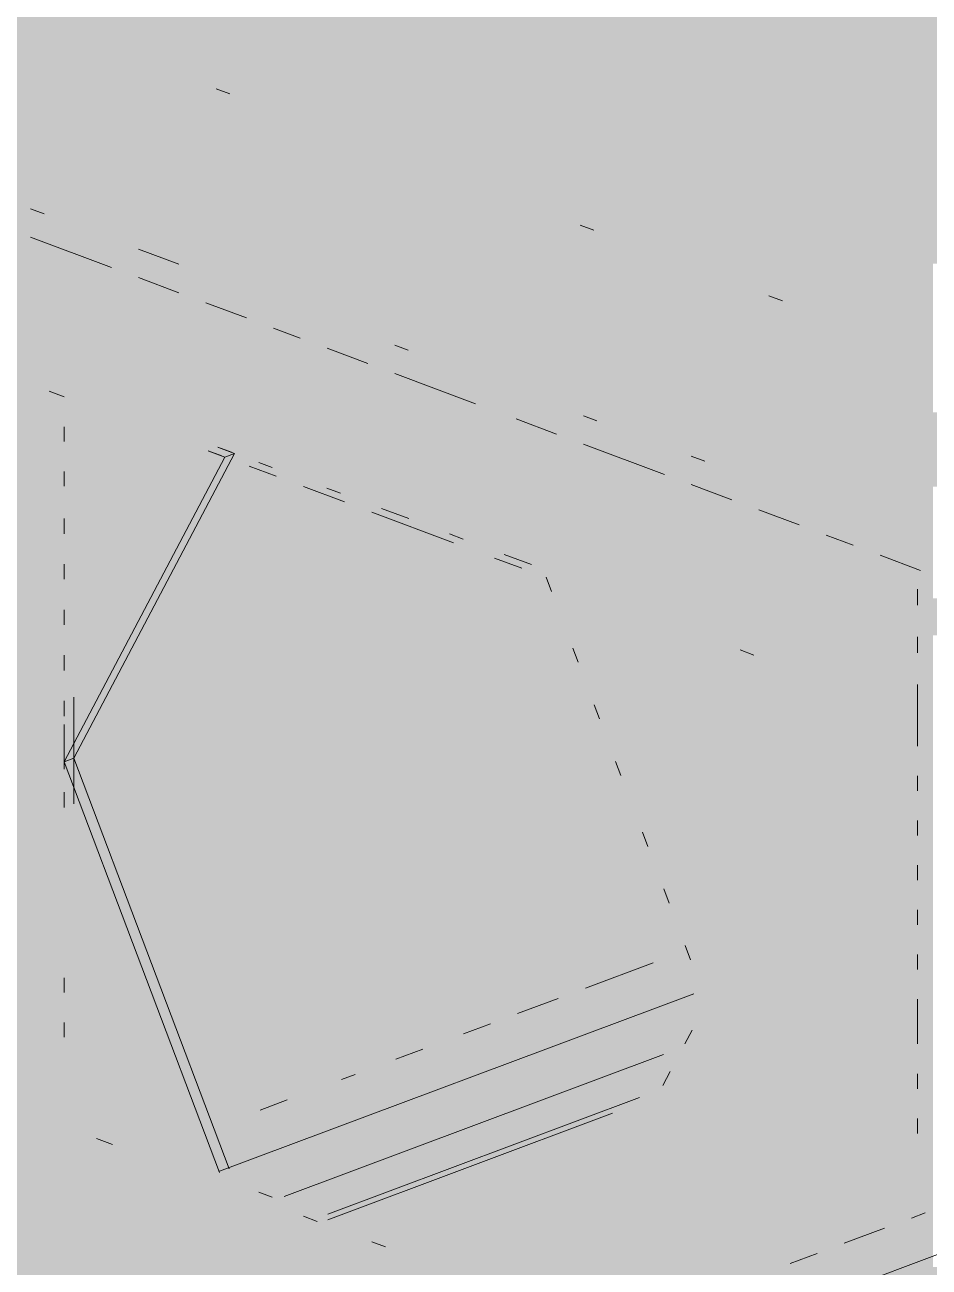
# Paper-space layout '03 3D Building and Roof' of a CAD drawing. Header units: millimetres. Extents: x 5 to 415, y 5 to 292.
# Drawn here: x 73.31 to 77.48, y 82 to 87.73 of the extents above; entities that cross this region are included whole.
import ezdxf

# ---------------------------------------------------------------- set-up
doc = ezdxf.new("R2010")
doc.units = ezdxf.units.MM
doc.layers.add('EXISTING', color=7, linetype='Continuous')
doc.layers.add('IMAGES', color=7, linetype='Continuous')

# ---------------------------------------------------------------- blocks, each defined once
blk = doc.blocks.new('SHEET_03')
at = {"layer": 'EXISTING', "color": 250, "lineweight": 9}
for p, q in [((74.2577, 87.4124), (74.1955, 87.4357)), ((73.3398, 86.8823), (73.402, 86.859)), ((75.9365, 86.7836), (75.8743, 86.8068)), ((73.7129, 86.6114), (73.3398, 86.7512)), ((73.8373, 86.6959), (74.0238, 86.6261)), ((74.0238, 86.495), (73.8373, 86.5648)), ((74.3347, 86.3785), (74.1481, 86.4484)), ((76.8069, 86.4575), (76.7448, 86.4808)), ((74.5834, 86.2853), (74.459, 86.3319)), ((74.8943, 86.1689), (74.7077, 86.2387)), ((75.0186, 86.2534), (75.0808, 86.2301)), ((75.3917, 85.9825), (75.0186, 86.1223)), ((73.4947, 86.0144), (73.4253, 86.0405)), ((75.8891, 85.9273), (75.9513, 85.904)), ((73.4947, 85.8083), (73.4947, 85.877)), ((75.7648, 85.8428), (75.5782, 85.9127)), ((74.2798, 85.7536), (73.5392, 84.3477)), ((74.1582, 85.7659), (74.2211, 85.7423)), ((74.2354, 85.737), (74.1613, 85.7647)), ((74.2656, 85.759), (74.2027, 85.7825)), ((74.2057, 85.7814), (74.2798, 85.7536)), ((74.2798, 85.7536), (74.2354, 85.737)), ((76.2622, 85.6564), (75.8891, 85.7962)), ((73.4947, 84.3311), (74.2354, 85.737)), ((74.3469, 85.6952), (74.4728, 85.6481)), ((74.4543, 85.6883), (74.3914, 85.7118)), ((76.3865, 85.741), (76.4487, 85.7177)), ((73.4947, 85.6022), (73.4947, 85.6709)), ((74.5986, 85.6009), (74.7873, 85.5302)), ((74.7688, 85.5704), (74.7059, 85.594)), ((76.5731, 85.54), (76.3865, 85.6099)), ((74.9131, 85.4831), (75.2906, 85.3417)), ((75.0834, 85.4526), (74.9576, 85.4997)), ((76.884, 85.4235), (76.6974, 85.4934)), ((73.4947, 85.4533), (73.4947, 85.3832)), ((75.335, 85.3584), (75.2721, 85.3819)), ((77.1327, 85.3303), (77.0083, 85.3769)), ((75.6496, 85.2405), (75.5237, 85.2877)), ((73.4947, 85.2429), (73.4947, 85.1728)), ((75.4793, 85.271), (75.6051, 85.2239)), ((77.4436, 85.2139), (77.257, 85.2838)), ((75.7167, 85.1821), (75.7414, 85.1167)), ((77.4295, 85.1266), (77.4295, 85.0534)), ((73.4947, 85.0325), (73.4947, 84.9623)), ((77.4295, 84.9068), (77.4295, 84.8335)), ((75.8401, 84.8553), (75.8648, 84.7899)), ((76.6117, 84.8468), (76.6746, 84.8233)), ((73.4947, 84.8221), (73.4947, 84.7519)), ((77.4295, 84.687), (77.4295, 84.5405)), ((73.4947, 84.6116), (73.4947, 84.5415)), ((73.5392, 84.3477), (73.5392, 84.6283)), ((73.5392, 84.5882), (73.5392, 84.1759)), ((75.9389, 84.5938), (75.9636, 84.5285)), ((73.4947, 84.2967), (73.4947, 84.5028)), ((77.4295, 84.5405), (77.4295, 84.403)), ((73.4947, 84.4012), (73.4947, 84.3311)), ((73.4947, 84.3311), (73.5392, 84.3477)), ((74.2107, 82.4356), (73.4947, 84.3311)), ((73.5392, 84.1373), (73.5392, 84.3477)), ((73.5392, 84.3477), (74.2551, 82.4522)), ((76.0376, 84.3324), (76.0623, 84.267)), ((77.4295, 84.2656), (77.4295, 84.1969)), ((73.4947, 84.1908), (73.4947, 84.1206)), ((77.4295, 84.0595), (77.4295, 83.9908)), ((76.1611, 84.0056), (76.1858, 83.9402)), ((77.4295, 83.8534), (77.4295, 83.7847)), ((76.2598, 83.7441), (76.2845, 83.6788)), ((77.4295, 83.6472), (77.4295, 83.5785)), ((69.1164, 78.9093), (81.7018, 83.6239)), ((76.3586, 83.4827), (76.3833, 83.4173)), ((75.898, 83.2861), (76.2104, 83.4031)), ((77.4295, 83.4411), (77.4295, 83.3724)), ((73.4947, 83.2661), (73.4947, 83.3348)), ((74.2109, 82.4414), (76.3978, 83.2606)), ((75.5855, 83.1691), (75.773, 83.2393)), ((77.4295, 83.235), (77.4295, 83.0289)), ((73.4947, 83.06), (73.4947, 83.1287)), ((75.3356, 83.0754), (75.4606, 83.1222)), ((76.39, 83.0934), (76.3564, 83.0295)), ((75.0232, 82.9584), (75.1482, 83.0052)), ((76.2581, 82.9799), (74.5086, 82.3245)), ((74.7733, 82.8648), (74.8357, 82.8882)), ((76.289, 82.9017), (76.2554, 82.8378)), ((77.4295, 82.8914), (77.4295, 82.8227)), ((74.3984, 82.7243), (74.5233, 82.7711)), ((74.7108, 82.2433), (76.1479, 82.7817)), ((74.7108, 82.2179), (76.0229, 82.7094)), ((77.4295, 82.6853), (77.4295, 82.6166)), ((73.6428, 82.5922), (73.7169, 82.5645)), ((74.3914, 82.3451), (74.4543, 82.3215)), ((74.6615, 82.2106), (74.5986, 82.2342)), ((77.4024, 82.226), (77.4648, 82.2493)), ((77.0909, 82.1093), (77.2778, 82.1793)), ((74.976, 82.0928), (74.9131, 82.1163)), ((76.8417, 82.016), (76.9663, 82.0626))]:
    blk.add_line(p, q, dxfattribs=at)
at = {"layer": 'IMAGES', "color": 7}
for points in [[(73.2179, 87.6571), (73.3892, 87.6571), (73.2179, 88), (73.3892, 88)], [(73.3892, 87.6571), (73.732, 87.6571), (73.3892, 87.8286), (73.732, 87.8286)], [(73.732, 87.6571), (74.0747, 87.6571), (73.732, 87.8286), (74.0747, 87.8286)], [(74.0747, 87.6571), (86.7556, 87.6571), (74.0747, 87.8286), (86.7556, 87.8286)], [(73.2179, 87.4857), (73.3892, 87.4857), (73.2179, 87.6571), (73.3892, 87.6571)], [(73.3892, 87.4857), (73.5606, 87.4857), (73.3892, 87.6571), (73.5606, 87.6571)], [(73.5606, 87.4857), (73.732, 87.4857), (73.5606, 87.6571), (73.732, 87.6571)], [(73.732, 87.4857), (74.0747, 87.4857), (73.732, 87.6571), (74.0747, 87.6571)], [(74.0747, 87.4857), (74.5888, 87.4857), (74.0747, 87.6571), (74.5888, 87.6571)], [(74.5888, 87.4857), (86.2415, 87.4857), (74.5888, 87.6571), (86.2415, 87.6571)], [(72.5324, 87.3143), (73.5606, 87.3143), (72.5324, 87.4857), (73.5606, 87.4857)], [(73.5606, 87.3143), (73.732, 87.3143), (73.5606, 87.4857), (73.732, 87.4857)], [(73.732, 87.3143), (73.9033, 87.3143), (73.732, 87.4857), (73.9033, 87.4857)], [(73.9033, 87.3143), (74.0747, 87.3143), (73.9033, 87.4857), (74.0747, 87.4857)], [(74.0747, 87.3143), (74.246, 87.3143), (74.0747, 87.4857), (74.246, 87.4857)], [(74.246, 87.3143), (74.5888, 87.3143), (74.246, 87.4857), (74.5888, 87.4857)], [(74.5888, 87.3143), (74.9315, 87.3143), (74.5888, 87.4857), (74.9315, 87.4857)], [(74.9315, 87.3143), (75.1029, 87.3143), (74.9315, 87.4857), (75.1029, 87.4857)], [(75.1029, 87.3143), (85.7274, 87.3143), (75.1029, 87.4857), (85.7274, 87.4857)], [(72.8751, 87.1429), (74.0747, 87.1429), (72.8751, 87.3143), (74.0747, 87.3143)], [(74.0747, 87.1429), (74.246, 87.1429), (74.0747, 87.3143), (74.246, 87.3143)], [(74.246, 87.1429), (74.4174, 87.1429), (74.246, 87.3143), (74.4174, 87.3143)], [(74.4174, 87.1429), (74.5888, 87.1429), (74.4174, 87.3143), (74.5888, 87.3143)], [(74.5888, 87.1429), (74.7601, 87.1429), (74.5888, 87.3143), (74.7601, 87.3143)], [(74.7601, 87.1429), (74.9315, 87.1429), (74.7601, 87.3143), (74.9315, 87.3143)], [(74.9315, 87.1429), (75.1029, 87.1429), (74.9315, 87.3143), (75.1029, 87.3143)], [(75.1029, 87.1429), (75.4456, 87.1429), (75.1029, 87.3143), (75.4456, 87.3143)], [(75.4456, 87.1429), (85.3846, 87.1429), (75.4456, 87.3143), (85.3846, 87.3143)], [(73.2179, 86.9714), (73.5606, 86.9714), (73.2179, 87.1429), (73.5606, 87.1429)], [(73.5606, 86.9714), (74.5888, 86.9714), (73.5606, 87.1429), (74.5888, 87.1429)], [(74.5888, 86.9714), (74.7601, 86.9714), (74.5888, 87.1429), (74.7601, 87.1429)], [(74.7601, 86.9714), (74.9315, 86.9714), (74.7601, 87.1429), (74.9315, 87.1429)], [(74.9315, 86.9714), (75.1029, 86.9714), (74.9315, 87.1429), (75.1029, 87.1429)], [(75.1029, 86.9714), (75.2742, 86.9714), (75.1029, 87.1429), (75.2742, 87.1429)], [(75.2742, 86.9714), (75.4456, 86.9714), (75.2742, 87.1429), (75.4456, 87.1429)], [(75.4456, 86.9714), (75.7883, 86.9714), (75.4456, 87.1429), (75.7883, 87.1429)], [(75.7883, 86.9714), (75.9597, 86.9714), (75.7883, 87.1429), (75.9597, 87.1429)], [(75.9597, 86.9714), (84.8706, 86.9714), (75.9597, 87.1429), (84.8706, 87.1429)], [(73.2179, 86.8), (73.3892, 86.8), (73.2179, 86.9714), (73.3892, 86.9714)], [(73.3892, 86.8), (73.5606, 86.8), (73.3892, 86.9714), (73.5606, 86.9714)], [(73.5606, 86.8), (73.732, 86.8), (73.5606, 86.9714), (73.732, 86.9714)], [(73.732, 86.8), (73.9033, 86.8), (73.732, 86.9714), (73.9033, 86.9714)], [(73.9033, 86.8), (74.0747, 86.8), (73.9033, 86.9714), (74.0747, 86.9714)], [(74.0747, 86.8), (74.9315, 86.8), (74.0747, 86.9714), (74.9315, 86.9714)], [(74.9315, 86.8), (75.1029, 86.8), (74.9315, 86.9714), (75.1029, 86.9714)], [(75.1029, 86.8), (75.2742, 86.8), (75.1029, 86.9714), (75.2742, 86.9714)], [(75.2742, 86.8), (75.4456, 86.8), (75.2742, 86.9714), (75.4456, 86.9714)], [(75.4456, 86.8), (75.6169, 86.8), (75.4456, 86.9714), (75.6169, 86.9714)], [(75.6169, 86.8), (75.7883, 86.8), (75.6169, 86.9714), (75.7883, 86.9714)], [(75.7883, 86.8), (75.9597, 86.8), (75.7883, 86.9714), (75.9597, 86.9714)], [(75.9597, 86.8), (76.3024, 86.8), (75.9597, 86.9714), (76.3024, 86.9714)], [(76.3024, 86.8), (84.6992, 86.8), (76.3024, 86.9714), (84.6992, 86.9714)], [(73.2179, 86.6286), (73.3892, 86.6286), (73.2179, 86.8), (73.3892, 86.8)], [(73.3892, 86.6286), (73.5606, 86.6286), (73.3892, 86.8), (73.5606, 86.8)], [(73.5606, 86.6286), (73.732, 86.6286), (73.5606, 86.8), (73.732, 86.8)], [(73.732, 86.6286), (73.9033, 86.6286), (73.732, 86.8), (73.9033, 86.8)], [(73.9033, 86.6286), (74.0747, 86.6286), (73.9033, 86.8), (74.0747, 86.8)], [(74.0747, 86.6286), (74.246, 86.6286), (74.0747, 86.8), (74.246, 86.8)], [(74.246, 86.6286), (74.5888, 86.6286), (74.246, 86.8), (74.5888, 86.8)], [(74.5888, 86.6286), (75.4456, 86.6286), (74.5888, 86.8), (75.4456, 86.8)], [(75.4456, 86.6286), (75.6169, 86.6286), (75.4456, 86.8), (75.6169, 86.8)], [(75.6169, 86.6286), (75.7883, 86.6286), (75.6169, 86.8), (75.7883, 86.8)], [(75.7883, 86.6286), (75.9597, 86.6286), (75.7883, 86.8), (75.9597, 86.8)], [(75.9597, 86.6286), (76.131, 86.6286), (75.9597, 86.8), (76.131, 86.8)], [(76.131, 86.6286), (76.3024, 86.6286), (76.131, 86.8), (76.3024, 86.8)], [(76.3024, 86.6286), (76.6451, 86.6286), (76.3024, 86.8), (76.6451, 86.8)], [(76.6451, 86.6286), (76.8165, 86.6286), (76.6451, 86.8), (76.8165, 86.8)], [(76.8165, 86.6286), (84.0137, 86.6286), (76.8165, 86.8), (84.0137, 86.8)], [(73.2179, 86.4571), (73.3892, 86.4571), (73.2179, 86.6286), (73.3892, 86.6286)], [(73.3892, 86.4571), (73.5606, 86.4571), (73.3892, 86.6286), (73.5606, 86.6286)], [(73.5606, 86.4571), (73.732, 86.4571), (73.5606, 86.6286), (73.732, 86.6286)], [(73.732, 86.4571), (73.9033, 86.4571), (73.732, 86.6286), (73.9033, 86.6286)], [(73.9033, 86.4571), (74.0747, 86.4571), (73.9033, 86.6286), (74.0747, 86.6286)], [(74.0747, 86.4571), (74.246, 86.4571), (74.0747, 86.6286), (74.246, 86.6286)], [(74.246, 86.4571), (74.4174, 86.4571), (74.246, 86.6286), (74.4174, 86.6286)], [(74.4174, 86.4571), (74.5888, 86.4571), (74.4174, 86.6286), (74.5888, 86.6286)], [(74.5888, 86.4571), (75.1029, 86.4571), (74.5888, 86.6286), (75.1029, 86.6286)], [(75.1029, 86.4571), (75.9597, 86.4571), (75.1029, 86.6286), (75.9597, 86.6286)], [(75.9597, 86.4571), (76.131, 86.4571), (75.9597, 86.6286), (76.131, 86.6286)], [(76.131, 86.4571), (76.3024, 86.4571), (76.131, 86.6286), (76.3024, 86.6286)], [(76.3024, 86.4571), (76.4738, 86.4571), (76.3024, 86.6286), (76.4738, 86.6286)], [(76.4738, 86.4571), (76.6451, 86.4571), (76.4738, 86.6286), (76.6451, 86.6286)], [(76.6451, 86.4571), (76.8165, 86.4571), (76.6451, 86.6286), (76.8165, 86.6286)], [(76.8165, 86.4571), (77.1592, 86.4571), (76.8165, 86.6286), (77.1592, 86.6286)], [(77.1592, 86.4571), (77.3306, 86.4571), (77.1592, 86.6286), (77.3306, 86.6286)], [(77.3306, 86.4571), (77.5019, 86.4571), (77.3306, 86.6286), (77.5019, 86.6286)], [(73.2179, 86.2857), (73.3892, 86.2857), (73.2179, 86.4571), (73.3892, 86.4571)], [(73.3892, 86.2857), (73.5606, 86.2857), (73.3892, 86.4571), (73.5606, 86.4571)], [(73.5606, 86.2857), (73.9033, 86.2857), (73.5606, 86.4571), (73.9033, 86.4571)], [(73.9033, 86.2857), (74.0747, 86.2857), (73.9033, 86.4571), (74.0747, 86.4571)], [(74.0747, 86.2857), (74.5888, 86.2857), (74.0747, 86.4571), (74.5888, 86.4571)], [(74.5888, 86.1143), (74.7601, 86.1143), (74.5888, 86.4571), (74.7601, 86.4571)], [(74.7601, 86.2857), (75.1029, 86.2857), (74.7601, 86.4571), (75.1029, 86.4571)], [(75.1029, 86.2857), (75.2742, 86.2857), (75.1029, 86.4571), (75.2742, 86.4571)], [(75.2742, 86.2857), (76.3024, 86.2857), (75.2742, 86.4571), (76.3024, 86.4571)], [(76.3024, 86.2857), (76.4738, 86.2857), (76.3024, 86.4571), (76.4738, 86.4571)], [(76.4738, 86.2857), (76.6451, 86.2857), (76.4738, 86.4571), (76.6451, 86.4571)], [(76.6451, 86.2857), (76.8165, 86.2857), (76.6451, 86.4571), (76.8165, 86.4571)], [(76.8165, 86.2857), (76.9879, 86.2857), (76.8165, 86.4571), (76.9879, 86.4571)], [(76.9879, 86.2857), (77.1592, 86.2857), (76.9879, 86.4571), (77.1592, 86.4571)], [(77.1592, 86.2857), (77.3306, 86.2857), (77.1592, 86.4571), (77.3306, 86.4571)], [(77.3306, 86.2857), (77.5019, 86.2857), (77.3306, 86.4571), (77.5019, 86.4571)], [(73.2179, 86.1143), (73.732, 86.1143), (73.2179, 86.2857), (73.732, 86.2857)], [(73.732, 86.1143), (73.9033, 86.1143), (73.732, 86.2857), (73.9033, 86.2857)], [(73.9033, 86.1143), (74.0747, 86.1143), (73.9033, 86.2857), (74.0747, 86.2857)], [(74.0747, 86.1143), (74.246, 86.1143), (74.0747, 86.2857), (74.246, 86.2857)], [(74.246, 86.1143), (74.4174, 86.1143), (74.246, 86.2857), (74.4174, 86.2857)], [(74.4174, 86.1143), (74.5888, 86.1143), (74.4174, 86.2857), (74.5888, 86.2857)], [(74.7601, 86.1143), (74.9315, 86.1143), (74.7601, 86.2857), (74.9315, 86.2857)], [(74.9315, 86.1143), (75.1029, 86.1143), (74.9315, 86.2857), (75.1029, 86.2857)], [(75.1029, 86.1143), (75.2742, 86.1143), (75.1029, 86.2857), (75.2742, 86.2857)], [(75.2742, 86.1143), (75.4456, 86.1143), (75.2742, 86.2857), (75.4456, 86.2857)], [(75.4456, 86.1143), (76.131, 86.1143), (75.4456, 86.2857), (76.131, 86.2857)], [(76.131, 86.1143), (76.8165, 86.1143), (76.131, 86.2857), (76.8165, 86.2857)], [(76.8165, 86.1143), (76.9879, 86.1143), (76.8165, 86.2857), (76.9879, 86.2857)], [(76.9879, 86.1143), (77.1592, 86.1143), (76.9879, 86.2857), (77.1592, 86.2857)], [(77.1592, 86.1143), (77.3306, 86.1143), (77.1592, 86.2857), (77.3306, 86.2857)], [(77.3306, 86.1143), (77.5019, 86.1143), (77.3306, 86.2857), (77.5019, 86.2857)], [(73.2179, 85.9429), (73.3892, 85.9429), (73.2179, 86.1143), (73.3892, 86.1143)], [(73.3892, 85.9429), (73.5606, 85.9429), (73.3892, 86.1143), (73.5606, 86.1143)], [(73.5606, 85.9429), (73.732, 85.9429), (73.5606, 86.1143), (73.732, 86.1143)], [(73.732, 85.9429), (74.0747, 85.9429), (73.732, 86.1143), (74.0747, 86.1143)], [(74.0747, 85.9429), (74.4174, 85.9429), (74.0747, 86.1143), (74.4174, 86.1143)], [(74.4174, 85.7714), (74.5888, 85.7714), (74.4174, 86.1143), (74.5888, 86.1143)], [(74.5888, 85.9429), (74.7601, 85.9429), (74.5888, 86.1143), (74.7601, 86.1143)], [(74.7601, 85.9429), (74.9315, 85.9429), (74.7601, 86.1143), (74.9315, 86.1143)], [(74.9315, 85.9429), (75.1029, 85.9429), (74.9315, 86.1143), (75.1029, 86.1143)], [(75.1029, 85.9429), (75.2742, 85.9429), (75.1029, 86.1143), (75.2742, 86.1143)], [(75.2742, 85.9429), (75.4456, 85.9429), (75.2742, 86.1143), (75.4456, 86.1143)], [(75.4456, 85.9429), (75.6169, 85.9429), (75.4456, 86.1143), (75.6169, 86.1143)], [(75.6169, 85.9429), (75.7883, 85.9429), (75.6169, 86.1143), (75.7883, 86.1143)], [(75.7883, 85.9429), (76.131, 85.9429), (75.7883, 86.1143), (76.131, 86.1143)], [(76.131, 85.9429), (76.3024, 85.9429), (76.131, 86.1143), (76.3024, 86.1143)], [(76.3024, 85.9429), (77.3306, 85.9429), (76.3024, 86.1143), (77.3306, 86.1143)], [(77.3306, 85.9429), (77.5019, 85.9429), (77.3306, 86.1143), (77.5019, 86.1143)], [(73.2179, 83.0286), (73.3892, 83.0286), (73.2179, 85.9429), (73.3892, 85.9429)], [(73.3892, 85.7714), (73.732, 85.7714), (73.3892, 85.9429), (73.732, 85.9429)], [(73.732, 85.7714), (73.9033, 85.7714), (73.732, 85.9429), (73.9033, 85.9429)], [(73.9033, 85.7714), (74.0747, 85.7714), (73.9033, 85.9429), (74.0747, 85.9429)], [(74.0747, 85.7714), (74.246, 85.7714), (74.0747, 85.9429), (74.246, 85.9429)], [(74.246, 85.7714), (74.4174, 85.7714), (74.246, 85.9429), (74.4174, 85.9429)], [(74.5888, 85.7714), (74.7601, 85.7714), (74.5888, 85.9429), (74.7601, 85.9429)], [(74.7601, 85.7714), (74.9315, 85.7714), (74.7601, 85.9429), (74.9315, 85.9429)], [(74.9315, 85.7714), (75.1029, 85.7714), (74.9315, 85.9429), (75.1029, 85.9429)], [(75.1029, 85.7714), (75.2742, 85.7714), (75.1029, 85.9429), (75.2742, 85.9429)], [(75.2742, 85.7714), (75.4456, 85.7714), (75.2742, 85.9429), (75.4456, 85.9429)], [(75.4456, 85.7714), (75.6169, 85.7714), (75.4456, 85.9429), (75.6169, 85.9429)], [(75.6169, 85.7714), (75.7883, 85.7714), (75.6169, 85.9429), (75.7883, 85.9429)], [(75.7883, 85.7714), (75.9597, 85.7714), (75.7883, 85.9429), (75.9597, 85.9429)], [(75.9597, 85.7714), (76.131, 85.7714), (75.9597, 85.9429), (76.131, 85.9429)], [(76.131, 85.7714), (76.6451, 85.7714), (76.131, 85.9429), (76.6451, 85.9429)], [(76.6451, 85.7714), (76.8165, 85.7714), (76.6451, 85.9429), (76.8165, 85.9429)], [(76.8165, 85.7714), (77.6733, 85.7714), (76.8165, 85.9429), (77.6733, 85.9429)], [(73.3892, 84.7429), (73.5606, 84.7429), (73.3892, 85.7714), (73.5606, 85.7714)], [(73.5606, 85.6), (73.732, 85.6), (73.5606, 85.7714), (73.732, 85.7714)], [(73.732, 85.6), (73.9033, 85.6), (73.732, 85.7714), (73.9033, 85.7714)], [(73.9033, 85.6), (74.0747, 85.6), (73.9033, 85.7714), (74.0747, 85.7714)], [(74.0747, 85.6), (74.246, 85.6), (74.0747, 85.7714), (74.246, 85.7714)], [(74.246, 85.6), (74.4174, 85.6), (74.246, 85.7714), (74.4174, 85.7714)], [(74.4174, 85.6), (74.5888, 85.6), (74.4174, 85.7714), (74.5888, 85.7714)], [(74.5888, 85.6), (74.9315, 85.6), (74.5888, 85.7714), (74.9315, 85.7714)], [(74.9315, 85.6), (75.2742, 85.6), (74.9315, 85.7714), (75.2742, 85.7714)], [(75.2742, 85.4286), (75.4456, 85.4286), (75.2742, 85.7714), (75.4456, 85.7714)], [(75.4456, 85.6), (75.6169, 85.6), (75.4456, 85.7714), (75.6169, 85.7714)], [(75.6169, 85.6), (75.7883, 85.6), (75.6169, 85.7714), (75.7883, 85.7714)], [(75.7883, 85.6), (75.9597, 85.6), (75.7883, 85.7714), (75.9597, 85.7714)], [(75.9597, 85.6), (76.3024, 85.6), (75.9597, 85.7714), (76.3024, 85.7714)], [(76.3024, 85.6), (76.4738, 85.6), (76.3024, 85.7714), (76.4738, 85.7714)], [(76.4738, 85.6), (76.6451, 85.6), (76.4738, 85.7714), (76.6451, 85.7714)], [(76.6451, 85.6), (76.8165, 85.6), (76.6451, 85.7714), (76.8165, 85.7714)], [(76.8165, 85.6), (76.9879, 85.6), (76.8165, 85.7714), (76.9879, 85.7714)], [(76.9879, 85.6), (77.1592, 85.6), (76.9879, 85.7714), (77.1592, 85.7714)], [(77.1592, 85.6), (78.1874, 85.6), (77.1592, 85.7714), (78.1874, 85.7714)], [(73.5606, 85.2571), (73.732, 85.2571), (73.5606, 85.6), (73.732, 85.6)], [(73.732, 85.0857), (73.9033, 85.0857), (73.732, 85.6), (73.9033, 85.6)], [(73.9033, 85.4286), (74.0747, 85.4286), (73.9033, 85.6), (74.0747, 85.6)], [(74.0747, 85.4286), (74.246, 85.4286), (74.0747, 85.6), (74.246, 85.6)], [(74.246, 85.4286), (74.4174, 85.4286), (74.246, 85.6), (74.4174, 85.6)], [(74.4174, 85.4286), (74.5888, 85.4286), (74.4174, 85.6), (74.5888, 85.6)], [(74.5888, 85.4286), (74.7601, 85.4286), (74.5888, 85.6), (74.7601, 85.6)], [(74.7601, 85.4286), (74.9315, 85.4286), (74.7601, 85.6), (74.9315, 85.6)], [(74.9315, 85.4286), (75.1029, 85.4286), (74.9315, 85.6), (75.1029, 85.6)], [(75.1029, 85.4286), (75.2742, 85.4286), (75.1029, 85.6), (75.2742, 85.6)], [(75.4456, 85.4286), (75.6169, 85.4286), (75.4456, 85.6), (75.6169, 85.6)], [(75.6169, 85.4286), (75.9597, 85.4286), (75.6169, 85.6), (75.9597, 85.6)], [(75.9597, 85.4286), (76.131, 85.4286), (75.9597, 85.6), (76.131, 85.6)], [(76.131, 85.4286), (76.3024, 85.4286), (76.131, 85.6), (76.3024, 85.6)], [(76.3024, 85.4286), (76.4738, 85.4286), (76.3024, 85.6), (76.4738, 85.6)], [(76.4738, 85.4286), (76.8165, 85.4286), (76.4738, 85.6), (76.8165, 85.6)], [(76.8165, 85.4286), (76.9879, 85.4286), (76.8165, 85.6), (76.9879, 85.6)], [(76.9879, 85.4286), (77.1592, 85.4286), (76.9879, 85.6), (77.1592, 85.6)], [(77.1592, 85.4286), (77.3306, 85.4286), (77.1592, 85.6), (77.3306, 85.6)], [(77.3306, 85.4286), (77.5019, 85.4286), (77.3306, 85.6), (77.5019, 85.6)], [(73.9033, 85.2571), (74.0747, 85.2571), (73.9033, 85.4286), (74.0747, 85.4286)], [(74.0747, 85.0857), (74.246, 85.0857), (74.0747, 85.4286), (74.246, 85.4286)], [(74.246, 85.2571), (74.4174, 85.2571), (74.246, 85.4286), (74.4174, 85.4286)], [(74.4174, 85.2571), (74.5888, 85.2571), (74.4174, 85.4286), (74.5888, 85.4286)], [(74.5888, 85.2571), (74.7601, 85.2571), (74.5888, 85.4286), (74.7601, 85.4286)], [(74.7601, 85.2571), (74.9315, 85.2571), (74.7601, 85.4286), (74.9315, 85.4286)], [(74.9315, 85.2571), (75.1029, 85.2571), (74.9315, 85.4286), (75.1029, 85.4286)], [(75.1029, 85.2571), (75.2742, 85.2571), (75.1029, 85.4286), (75.2742, 85.4286)], [(75.2742, 85.2571), (75.4456, 85.2571), (75.2742, 85.4286), (75.4456, 85.4286)], [(75.4456, 85.2571), (75.6169, 85.2571), (75.4456, 85.4286), (75.6169, 85.4286)], [(75.6169, 85.2571), (75.7883, 85.2571), (75.6169, 85.4286), (75.7883, 85.4286)], [(75.7883, 85.2571), (75.9597, 85.2571), (75.7883, 85.4286), (75.9597, 85.4286)], [(75.9597, 85.2571), (76.131, 85.2571), (75.9597, 85.4286), (76.131, 85.4286)], [(76.131, 85.2571), (76.4738, 85.2571), (76.131, 85.4286), (76.4738, 85.4286)], [(76.4738, 85.2571), (76.6451, 85.2571), (76.4738, 85.4286), (76.6451, 85.4286)], [(76.6451, 85.2571), (76.9879, 85.2571), (76.6451, 85.4286), (76.9879, 85.4286)], [(76.9879, 85.2571), (77.1592, 85.2571), (76.9879, 85.4286), (77.1592, 85.4286)], [(77.1592, 85.2571), (77.3306, 85.2571), (77.1592, 85.4286), (77.3306, 85.4286)], [(77.3306, 85.2571), (77.5019, 85.2571), (77.3306, 85.4286), (77.5019, 85.4286)], [(73.5606, 85.0857), (73.732, 85.0857), (73.5606, 85.2571), (73.732, 85.2571)], [(73.9033, 85.0857), (74.0747, 85.0857), (73.9033, 85.2571), (74.0747, 85.2571)], [(74.246, 85.0857), (74.4174, 85.0857), (74.246, 85.2571), (74.4174, 85.2571)], [(74.4174, 85.0857), (74.9315, 85.0857), (74.4174, 85.2571), (74.9315, 85.2571)], [(74.9315, 85.0857), (75.1029, 85.0857), (74.9315, 85.2571), (75.1029, 85.2571)], [(75.1029, 85.0857), (75.2742, 85.0857), (75.1029, 85.2571), (75.2742, 85.2571)], [(75.2742, 85.0857), (75.4456, 85.0857), (75.2742, 85.2571), (75.4456, 85.2571)], [(75.4456, 85.0857), (75.6169, 85.0857), (75.4456, 85.2571), (75.6169, 85.2571)], [(75.6169, 85.0857), (75.7883, 85.0857), (75.6169, 85.2571), (75.7883, 85.2571)], [(75.7883, 85.0857), (75.9597, 85.0857), (75.7883, 85.2571), (75.9597, 85.2571)], [(75.9597, 85.0857), (76.3024, 85.0857), (75.9597, 85.2571), (76.3024, 85.2571)], [(76.3024, 85.0857), (76.6451, 85.0857), (76.3024, 85.2571), (76.6451, 85.2571)], [(76.6451, 85.0857), (76.9879, 85.0857), (76.6451, 85.2571), (76.9879, 85.2571)], [(76.9879, 85.0857), (77.3306, 85.0857), (76.9879, 85.2571), (77.3306, 85.2571)], [(77.3306, 85.0857), (77.5019, 85.0857), (77.3306, 85.2571), (77.5019, 85.2571)], [(73.5606, 84.9143), (73.732, 84.9143), (73.5606, 85.0857), (73.732, 85.0857)], [(73.732, 84.9143), (73.9033, 84.9143), (73.732, 85.0857), (73.9033, 85.0857)], [(73.9033, 84.9143), (74.0747, 84.9143), (73.9033, 85.0857), (74.0747, 85.0857)], [(74.0747, 84.9143), (74.246, 84.9143), (74.0747, 85.0857), (74.246, 85.0857)], [(74.246, 84.9143), (75.2742, 84.9143), (74.246, 85.0857), (75.2742, 85.0857)], [(75.2742, 84.9143), (75.4456, 84.9143), (75.2742, 85.0857), (75.4456, 85.0857)], [(75.4456, 84.9143), (75.7883, 84.9143), (75.4456, 85.0857), (75.7883, 85.0857)], [(75.7883, 84.7429), (75.9597, 84.7429), (75.7883, 85.0857), (75.9597, 85.0857)], [(75.9597, 84.9143), (76.131, 84.9143), (75.9597, 85.0857), (76.131, 85.0857)], [(76.131, 84.9143), (76.3024, 84.9143), (76.131, 85.0857), (76.3024, 85.0857)], [(76.3024, 84.9143), (76.4738, 84.9143), (76.3024, 85.0857), (76.4738, 85.0857)], [(76.4738, 84.9143), (76.6451, 84.9143), (76.4738, 85.0857), (76.6451, 85.0857)], [(76.6451, 84.9143), (76.8165, 84.9143), (76.6451, 85.0857), (76.8165, 85.0857)], [(76.8165, 84.9143), (77.1592, 84.9143), (76.8165, 85.0857), (77.1592, 85.0857)], [(77.1592, 84.7429), (77.3306, 84.7429), (77.1592, 85.0857), (77.3306, 85.0857)], [(77.3306, 84.9143), (77.8447, 84.9143), (77.3306, 85.0857), (77.8447, 85.0857)], [(73.5606, 84.7429), (73.732, 84.7429), (73.5606, 84.9143), (73.732, 84.9143)], [(73.732, 84.7429), (73.9033, 84.7429), (73.732, 84.9143), (73.9033, 84.9143)], [(73.9033, 84.7429), (74.0747, 84.7429), (73.9033, 84.9143), (74.0747, 84.9143)], [(74.0747, 84.7429), (75.6169, 84.7429), (74.0747, 84.9143), (75.6169, 84.9143)], [(75.6169, 84.7429), (75.7883, 84.7429), (75.6169, 84.9143), (75.7883, 84.9143)], [(75.9597, 84.7429), (76.131, 84.7429), (75.9597, 84.9143), (76.131, 84.9143)], [(76.131, 84.7429), (76.3024, 84.7429), (76.131, 84.9143), (76.3024, 84.9143)], [(76.3024, 84.7429), (76.4738, 84.7429), (76.3024, 84.9143), (76.4738, 84.9143)], [(76.4738, 84.7429), (76.6451, 84.7429), (76.4738, 84.9143), (76.6451, 84.9143)], [(76.6451, 84.7429), (76.8165, 84.7429), (76.6451, 84.9143), (76.8165, 84.9143)], [(76.8165, 84.7429), (76.9879, 84.7429), (76.8165, 84.9143), (76.9879, 84.9143)], [(76.9879, 84.7429), (77.1592, 84.7429), (76.9879, 84.9143), (77.1592, 84.9143)], [(77.3306, 84.5714), (77.5019, 84.5714), (77.3306, 84.9143), (77.5019, 84.9143)], [(73.3892, 84.5714), (73.732, 84.5714), (73.3892, 84.7429), (73.732, 84.7429)], [(73.732, 84.5714), (73.9033, 84.5714), (73.732, 84.7429), (73.9033, 84.7429)], [(73.9033, 84.5714), (75.6169, 84.5714), (73.9033, 84.7429), (75.6169, 84.7429)], [(75.6169, 84.5714), (75.7883, 84.5714), (75.6169, 84.7429), (75.7883, 84.7429)], [(75.7883, 84.5714), (75.9597, 84.5714), (75.7883, 84.7429), (75.9597, 84.7429)], [(75.9597, 84.5714), (76.131, 84.5714), (75.9597, 84.7429), (76.131, 84.7429)], [(76.131, 84.5714), (76.3024, 84.5714), (76.131, 84.7429), (76.3024, 84.7429)], [(76.3024, 84.5714), (76.4738, 84.5714), (76.3024, 84.7429), (76.4738, 84.7429)], [(76.4738, 84.5714), (76.6451, 84.5714), (76.4738, 84.7429), (76.6451, 84.7429)], [(76.6451, 84.5714), (76.8165, 84.5714), (76.6451, 84.7429), (76.8165, 84.7429)], [(76.8165, 84.5714), (76.9879, 84.5714), (76.8165, 84.7429), (76.9879, 84.7429)], [(76.9879, 84.5714), (77.1592, 84.5714), (76.9879, 84.7429), (77.1592, 84.7429)], [(77.1592, 84.5714), (77.3306, 84.5714), (77.1592, 84.7429), (77.3306, 84.7429)], [(73.3892, 83.8857), (73.5606, 83.8857), (73.3892, 84.5714), (73.5606, 84.5714)], [(73.5606, 84.2286), (73.732, 84.2286), (73.5606, 84.5714), (73.732, 84.5714)], [(73.732, 84.4), (73.9033, 84.4), (73.732, 84.5714), (73.9033, 84.5714)], [(73.9033, 84.4), (74.0747, 84.4), (73.9033, 84.5714), (74.0747, 84.5714)], [(74.0747, 84.4), (75.7883, 84.4), (74.0747, 84.5714), (75.7883, 84.5714)], [(75.7883, 84.2286), (75.9597, 84.2286), (75.7883, 84.5714), (75.9597, 84.5714)], [(75.9597, 84.4), (76.131, 84.4), (75.9597, 84.5714), (76.131, 84.5714)], [(76.131, 84.2286), (76.3024, 84.2286), (76.131, 84.5714), (76.3024, 84.5714)], [(76.3024, 84.0571), (76.4738, 84.0571), (76.3024, 84.5714), (76.4738, 84.5714)], [(76.4738, 84.4), (76.6451, 84.4), (76.4738, 84.5714), (76.6451, 84.5714)], [(76.6451, 84.4), (76.8165, 84.4), (76.6451, 84.5714), (76.8165, 84.5714)], [(76.8165, 84.4), (76.9879, 84.4), (76.8165, 84.5714), (76.9879, 84.5714)], [(76.9879, 84.4), (77.1592, 84.4), (76.9879, 84.5714), (77.1592, 84.5714)], [(77.1592, 84.4), (77.3306, 84.4), (77.1592, 84.5714), (77.3306, 84.5714)], [(77.3306, 84.4), (77.5019, 84.4), (77.3306, 84.5714), (77.5019, 84.5714)], [(73.732, 84.2286), (75.7883, 84.2286), (73.732, 84.4), (75.7883, 84.4)], [(75.9597, 84.2286), (76.131, 84.2286), (75.9597, 84.4), (76.131, 84.4)], [(76.4738, 84.2286), (76.6451, 84.2286), (76.4738, 84.4), (76.6451, 84.4)], [(76.6451, 83.5429), (76.8165, 83.5429), (76.6451, 84.4), (76.8165, 84.4)], [(76.8165, 82.5143), (77.1592, 82.5143), (76.8165, 84.4), (77.1592, 84.4)], [(77.1592, 82.3429), (77.3306, 82.3429), (77.1592, 84.4), (77.3306, 84.4)], [(77.3306, 82.3429), (77.5019, 82.3429), (77.3306, 84.4), (77.5019, 84.4)], [(73.5606, 84.0571), (73.9033, 84.0571), (73.5606, 84.2286), (73.9033, 84.2286)], [(73.9033, 84.0571), (75.7883, 84.0571), (73.9033, 84.2286), (75.7883, 84.2286)], [(75.7883, 83.8857), (75.9597, 83.8857), (75.7883, 84.2286), (75.9597, 84.2286)], [(75.9597, 84.0571), (76.131, 84.0571), (75.9597, 84.2286), (76.131, 84.2286)], [(76.131, 84.0571), (76.3024, 84.0571), (76.131, 84.2286), (76.3024, 84.2286)], [(76.4738, 83.8857), (76.6451, 83.8857), (76.4738, 84.2286), (76.6451, 84.2286)], [(73.5606, 83.8857), (73.732, 83.8857), (73.5606, 84.0571), (73.732, 84.0571)], [(73.732, 83.7143), (73.9033, 83.7143), (73.732, 84.0571), (73.9033, 84.0571)], [(73.9033, 83.7143), (74.0747, 83.7143), (73.9033, 84.0571), (74.0747, 84.0571)], [(74.0747, 83.8857), (75.7883, 83.8857), (74.0747, 84.0571), (75.7883, 84.0571)], [(75.9597, 83.8857), (76.131, 83.8857), (75.9597, 84.0571), (76.131, 84.0571)], [(76.131, 83.8857), (76.3024, 83.8857), (76.131, 84.0571), (76.3024, 84.0571)], [(76.3024, 83.8857), (76.4738, 83.8857), (76.3024, 84.0571), (76.4738, 84.0571)], [(73.3892, 83.5429), (73.732, 83.5429), (73.3892, 83.8857), (73.732, 83.8857)], [(74.0747, 83.7143), (75.9597, 83.7143), (74.0747, 83.8857), (75.9597, 83.8857)], [(75.9597, 83.7143), (76.131, 83.7143), (75.9597, 83.8857), (76.131, 83.8857)], [(76.131, 83.7143), (76.3024, 83.7143), (76.131, 83.8857), (76.3024, 83.8857)], [(76.3024, 83.7143), (76.4738, 83.7143), (76.3024, 83.8857), (76.4738, 83.8857)], [(76.4738, 83.7143), (76.6451, 83.7143), (76.4738, 83.8857), (76.6451, 83.8857)], [(73.732, 83.5429), (73.9033, 83.5429), (73.732, 83.7143), (73.9033, 83.7143)], [(73.9033, 83.5429), (74.0747, 83.5429), (73.9033, 83.7143), (74.0747, 83.7143)], [(74.0747, 83.5429), (75.7883, 83.5429), (74.0747, 83.7143), (75.7883, 83.7143)], [(75.7883, 83.5429), (76.131, 83.5429), (75.7883, 83.7143), (76.131, 83.7143)], [(76.131, 83.5429), (76.3024, 83.5429), (76.131, 83.7143), (76.3024, 83.7143)], [(76.3024, 83.5429), (76.4738, 83.5429), (76.3024, 83.7143), (76.4738, 83.7143)], [(76.4738, 83.5429), (76.6451, 83.5429), (76.4738, 83.7143), (76.6451, 83.7143)], [(73.3892, 82.8571), (73.5606, 82.8571), (73.3892, 83.5429), (73.5606, 83.5429)], [(73.5606, 83.2), (73.732, 83.2), (73.5606, 83.5429), (73.732, 83.5429)], [(73.732, 83.3714), (73.9033, 83.3714), (73.732, 83.5429), (73.9033, 83.5429)], [(73.9033, 83.3714), (74.0747, 83.3714), (73.9033, 83.5429), (74.0747, 83.5429)], [(74.0747, 83.2), (74.246, 83.2), (74.0747, 83.5429), (74.246, 83.5429)], [(74.246, 83.3714), (75.2742, 83.3714), (74.246, 83.5429), (75.2742, 83.5429)], [(75.2742, 83.3714), (75.7883, 83.3714), (75.2742, 83.5429), (75.7883, 83.5429)], [(75.7883, 83.3714), (75.9597, 83.3714), (75.7883, 83.5429), (75.9597, 83.5429)], [(75.9597, 83.2), (76.131, 83.2), (75.9597, 83.5429), (76.131, 83.5429)], [(76.131, 83.3714), (76.6451, 83.3714), (76.131, 83.5429), (76.6451, 83.5429)], [(76.6451, 82.5143), (76.8165, 82.5143), (76.6451, 83.5429), (76.8165, 83.5429)], [(73.732, 83.2), (73.9033, 83.2), (73.732, 83.3714), (73.9033, 83.3714)], [(73.9033, 83.0286), (74.0747, 83.0286), (73.9033, 83.3714), (74.0747, 83.3714)], [(74.246, 83.2), (74.9315, 83.2), (74.246, 83.3714), (74.9315, 83.3714)], [(74.9315, 83.2), (75.1029, 83.2), (74.9315, 83.3714), (75.1029, 83.3714)], [(75.1029, 83.2), (75.2742, 83.2), (75.1029, 83.3714), (75.2742, 83.3714)], [(75.2742, 83.2), (75.7883, 83.2), (75.2742, 83.3714), (75.7883, 83.3714)], [(75.7883, 83.2), (75.9597, 83.2), (75.7883, 83.3714), (75.9597, 83.3714)], [(76.131, 83.2), (76.3024, 83.2), (76.131, 83.3714), (76.3024, 83.3714)], [(76.3024, 83.2), (76.4738, 83.2), (76.3024, 83.3714), (76.4738, 83.3714)], [(76.4738, 82.8571), (76.6451, 82.8571), (76.4738, 83.3714), (76.6451, 83.3714)], [(73.5606, 83.0286), (73.732, 83.0286), (73.5606, 83.2), (73.732, 83.2)], [(73.732, 83.0286), (73.9033, 83.0286), (73.732, 83.2), (73.9033, 83.2)], [(74.0747, 83.0286), (74.246, 83.0286), (74.0747, 83.2), (74.246, 83.2)], [(74.246, 83.0286), (74.4174, 83.0286), (74.246, 83.2), (74.4174, 83.2)], [(74.4174, 83.0286), (74.7601, 83.0286), (74.4174, 83.2), (74.7601, 83.2)], [(74.7601, 83.0286), (74.9315, 83.0286), (74.7601, 83.2), (74.9315, 83.2)], [(74.9315, 83.0286), (75.1029, 83.0286), (74.9315, 83.2), (75.1029, 83.2)], [(75.1029, 83.0286), (75.2742, 83.0286), (75.1029, 83.2), (75.2742, 83.2)], [(75.2742, 83.0286), (75.7883, 83.0286), (75.2742, 83.2), (75.7883, 83.2)], [(75.7883, 83.0286), (75.9597, 83.0286), (75.7883, 83.2), (75.9597, 83.2)], [(75.9597, 82.8571), (76.131, 82.8571), (75.9597, 83.2), (76.131, 83.2)], [(76.131, 82.8571), (76.3024, 82.8571), (76.131, 83.2), (76.3024, 83.2)], [(76.3024, 82.8571), (76.4738, 82.8571), (76.3024, 83.2), (76.4738, 83.2)], [(73.0465, 82.8571), (73.3892, 82.8571), (73.0465, 83.0286), (73.3892, 83.0286)], [(73.5606, 82.8571), (73.732, 82.8571), (73.5606, 83.0286), (73.732, 83.0286)], [(73.732, 82.6857), (73.9033, 82.6857), (73.732, 83.0286), (73.9033, 83.0286)], [(73.9033, 82.8571), (74.0747, 82.8571), (73.9033, 83.0286), (74.0747, 83.0286)], [(74.0747, 82.8571), (74.246, 82.8571), (74.0747, 83.0286), (74.246, 83.0286)], [(74.246, 82.8571), (74.4174, 82.8571), (74.246, 83.0286), (74.4174, 83.0286)], [(74.4174, 82.8571), (74.5888, 82.8571), (74.4174, 83.0286), (74.5888, 83.0286)], [(74.5888, 82.8571), (74.9315, 82.8571), (74.5888, 83.0286), (74.9315, 83.0286)], [(74.9315, 82.8571), (75.1029, 82.8571), (74.9315, 83.0286), (75.1029, 83.0286)], [(75.1029, 82.8571), (75.6169, 82.8571), (75.1029, 83.0286), (75.6169, 83.0286)], [(75.6169, 82.6857), (75.9597, 82.6857), (75.6169, 83.0286), (75.9597, 83.0286)], [(73.2179, 82.6857), (73.3892, 82.6857), (73.2179, 82.8571), (73.3892, 82.8571)], [(73.3892, 82.6857), (73.5606, 82.6857), (73.3892, 82.8571), (73.5606, 82.8571)], [(73.5606, 82.6857), (73.732, 82.6857), (73.5606, 82.8571), (73.732, 82.8571)], [(73.9033, 82.6857), (74.0747, 82.6857), (73.9033, 82.8571), (74.0747, 82.8571)], [(74.0747, 82.6857), (74.246, 82.6857), (74.0747, 82.8571), (74.246, 82.8571)], [(74.246, 82.5143), (74.4174, 82.5143), (74.246, 82.8571), (74.4174, 82.8571)], [(74.4174, 82.6857), (74.5888, 82.6857), (74.4174, 82.8571), (74.5888, 82.8571)], [(74.5888, 82.6857), (74.7601, 82.6857), (74.5888, 82.8571), (74.7601, 82.8571)], [(74.7601, 82.6857), (74.9315, 82.6857), (74.7601, 82.8571), (74.9315, 82.8571)], [(74.9315, 82.6857), (75.1029, 82.6857), (74.9315, 82.8571), (75.1029, 82.8571)], [(75.1029, 82.6857), (75.2742, 82.6857), (75.1029, 82.8571), (75.2742, 82.8571)], [(75.2742, 82.6857), (75.4456, 82.6857), (75.2742, 82.8571), (75.4456, 82.8571)], [(75.4456, 82.6857), (75.6169, 82.6857), (75.4456, 82.8571), (75.6169, 82.8571)], [(75.9597, 82.6857), (76.3024, 82.6857), (75.9597, 82.8571), (76.3024, 82.8571)], [(76.3024, 82.6857), (76.6451, 82.6857), (76.3024, 82.8571), (76.6451, 82.8571)], [(73.2179, 82.5143), (73.3892, 82.5143), (73.2179, 82.6857), (73.3892, 82.6857)], [(73.3892, 82.5143), (73.732, 82.5143), (73.3892, 82.6857), (73.732, 82.6857)], [(73.732, 82.5143), (73.9033, 82.5143), (73.732, 82.6857), (73.9033, 82.6857)], [(73.9033, 82.5143), (74.0747, 82.5143), (73.9033, 82.6857), (74.0747, 82.6857)], [(74.0747, 82.5143), (74.246, 82.5143), (74.0747, 82.6857), (74.246, 82.6857)], [(74.4174, 82.5143), (74.5888, 82.5143), (74.4174, 82.6857), (74.5888, 82.6857)], [(74.5888, 82.3429), (74.7601, 82.3429), (74.5888, 82.6857), (74.7601, 82.6857)], [(74.7601, 82.5143), (75.4456, 82.5143), (74.7601, 82.6857), (75.4456, 82.6857)], [(75.4456, 82.5143), (75.9597, 82.5143), (75.4456, 82.6857), (75.9597, 82.6857)], [(75.9597, 82.5143), (76.131, 82.5143), (75.9597, 82.6857), (76.131, 82.6857)], [(76.131, 82.5143), (76.3024, 82.5143), (76.131, 82.6857), (76.3024, 82.6857)], [(76.3024, 82.1714), (76.4738, 82.1714), (76.3024, 82.6857), (76.4738, 82.6857)], [(76.4738, 82.5143), (76.6451, 82.5143), (76.4738, 82.6857), (76.6451, 82.6857)], [(73.2179, 82.3429), (73.3892, 82.3429), (73.2179, 82.5143), (73.3892, 82.5143)], [(73.3892, 82.3429), (73.5606, 82.3429), (73.3892, 82.5143), (73.5606, 82.5143)], [(73.5606, 82.3429), (73.732, 82.3429), (73.5606, 82.5143), (73.732, 82.5143)], [(73.732, 82.3429), (74.0747, 82.3429), (73.732, 82.5143), (74.0747, 82.5143)], [(74.0747, 82.3429), (74.246, 82.3429), (74.0747, 82.5143), (74.246, 82.5143)], [(74.246, 82.3429), (74.4174, 82.3429), (74.246, 82.5143), (74.4174, 82.5143)], [(74.4174, 82.1714), (74.5888, 82.1714), (74.4174, 82.5143), (74.5888, 82.5143)], [(74.7601, 82.3429), (75.1029, 82.3429), (74.7601, 82.5143), (75.1029, 82.5143)], [(75.1029, 82.3429), (75.6169, 82.3429), (75.1029, 82.5143), (75.6169, 82.5143)], [(75.6169, 82.3429), (75.7883, 82.3429), (75.6169, 82.5143), (75.7883, 82.5143)], [(75.7883, 82.3429), (75.9597, 82.3429), (75.7883, 82.5143), (75.9597, 82.5143)], [(75.9597, 82.3429), (76.131, 82.3429), (75.9597, 82.5143), (76.131, 82.5143)], [(76.131, 82.3429), (76.3024, 82.3429), (76.131, 82.5143), (76.3024, 82.5143)], [(76.4738, 82.1714), (76.6451, 82.1714), (76.4738, 82.5143), (76.6451, 82.5143)], [(76.6451, 82.1714), (76.8165, 82.1714), (76.6451, 82.5143), (76.8165, 82.5143)], [(76.8165, 82.3429), (76.9879, 82.3429), (76.8165, 82.5143), (76.9879, 82.5143)], [(76.9879, 82.3429), (77.1592, 82.3429), (76.9879, 82.5143), (77.1592, 82.5143)], [(73.0465, 82.1714), (73.3892, 82.1714), (73.0465, 82.3429), (73.3892, 82.3429)], [(73.3892, 82.1714), (73.5606, 82.1714), (73.3892, 82.3429), (73.5606, 82.3429)], [(73.5606, 82.1714), (73.732, 82.1714), (73.5606, 82.3429), (73.732, 82.3429)], [(73.732, 82.1714), (73.9033, 82.1714), (73.732, 82.3429), (73.9033, 82.3429)], [(73.9033, 82.1714), (74.0747, 82.1714), (73.9033, 82.3429), (74.0747, 82.3429)], [(74.0747, 82.1714), (74.246, 82.1714), (74.0747, 82.3429), (74.246, 82.3429)], [(74.246, 82.1714), (74.4174, 82.1714), (74.246, 82.3429), (74.4174, 82.3429)], [(74.5888, 82.1714), (74.7601, 82.1714), (74.5888, 82.3429), (74.7601, 82.3429)], [(74.7601, 82.1714), (75.1029, 82.1714), (74.7601, 82.3429), (75.1029, 82.3429)], [(75.1029, 82.1714), (75.2742, 82.1714), (75.1029, 82.3429), (75.2742, 82.3429)], [(75.2742, 82.1714), (75.4456, 82.1714), (75.2742, 82.3429), (75.4456, 82.3429)], [(75.4456, 82.1714), (75.6169, 82.1714), (75.4456, 82.3429), (75.6169, 82.3429)], [(75.6169, 82.1714), (75.7883, 82.1714), (75.6169, 82.3429), (75.7883, 82.3429)], [(75.7883, 82.1714), (75.9597, 82.1714), (75.7883, 82.3429), (75.9597, 82.3429)], [(75.9597, 82.1714), (76.131, 82.1714), (75.9597, 82.3429), (76.131, 82.3429)], [(76.131, 82.1714), (76.3024, 82.1714), (76.131, 82.3429), (76.3024, 82.3429)], [(76.8165, 82.1714), (76.9879, 82.1714), (76.8165, 82.3429), (76.9879, 82.3429)], [(76.9879, 82.1714), (77.3306, 82.1714), (76.9879, 82.3429), (77.3306, 82.3429)], [(77.3306, 82.1714), (77.5019, 82.1714), (77.3306, 82.3429), (77.5019, 82.3429)], [(73.0465, 82), (74.0747, 82), (73.0465, 82.1714), (74.0747, 82.1714)], [(74.0747, 82), (74.246, 82), (74.0747, 82.1714), (74.246, 82.1714)], [(74.246, 82), (74.4174, 82), (74.246, 82.1714), (74.4174, 82.1714)], [(74.4174, 82), (74.5888, 82), (74.4174, 82.1714), (74.5888, 82.1714)], [(74.5888, 82), (74.7601, 82), (74.5888, 82.1714), (74.7601, 82.1714)], [(74.7601, 82), (74.9315, 82), (74.7601, 82.1714), (74.9315, 82.1714)], [(74.9315, 82), (75.2742, 82), (74.9315, 82.1714), (75.2742, 82.1714)], [(75.2742, 82), (75.4456, 82), (75.2742, 82.1714), (75.4456, 82.1714)], [(75.4456, 82), (75.7883, 82), (75.4456, 82.1714), (75.7883, 82.1714)], [(75.7883, 82), (75.9597, 82), (75.7883, 82.1714), (75.9597, 82.1714)], [(75.9597, 82), (76.131, 82), (75.9597, 82.1714), (76.131, 82.1714)], [(76.131, 82), (76.3024, 82), (76.131, 82.1714), (76.3024, 82.1714)], [(76.3024, 82), (76.4738, 82), (76.3024, 82.1714), (76.4738, 82.1714)], [(76.4738, 82), (76.6451, 82), (76.4738, 82.1714), (76.6451, 82.1714)], [(76.6451, 82), (76.8165, 82), (76.6451, 82.1714), (76.8165, 82.1714)], [(76.8165, 82), (76.9879, 82), (76.8165, 82.1714), (76.9879, 82.1714)], [(76.9879, 82), (77.1592, 82), (76.9879, 82.1714), (77.1592, 82.1714)], [(77.1592, 82), (77.3306, 82), (77.1592, 82.1714), (77.3306, 82.1714)], [(77.3306, 82), (77.5019, 82), (77.3306, 82.1714), (77.5019, 82.1714)], [(72.8751, 81.8286), (74.4174, 81.8286), (72.8751, 82), (74.4174, 82)], [(74.4174, 81.8286), (74.5888, 81.8286), (74.4174, 82), (74.5888, 82)], [(74.5888, 81.8286), (74.9315, 81.8286), (74.5888, 82), (74.9315, 82)], [(74.9315, 81.8286), (75.1029, 81.8286), (74.9315, 82), (75.1029, 82)], [(75.1029, 81.8286), (75.2742, 81.8286), (75.1029, 82), (75.2742, 82)], [(75.2742, 81.8286), (75.4456, 81.8286), (75.2742, 82), (75.4456, 82)], [(75.4456, 81.8286), (75.7883, 81.8286), (75.4456, 82), (75.7883, 82)], [(75.7883, 81.6571), (75.9597, 81.6571), (75.7883, 82), (75.9597, 82)], [(75.9597, 81.8286), (76.131, 81.8286), (75.9597, 82), (76.131, 82)], [(76.131, 81.8286), (76.3024, 81.8286), (76.131, 82), (76.3024, 82)], [(76.3024, 81.8286), (76.4738, 81.8286), (76.3024, 82), (76.4738, 82)], [(76.4738, 81.8286), (76.8165, 81.8286), (76.4738, 82), (76.8165, 82)], [(76.8165, 81.8286), (76.9879, 81.8286), (76.8165, 82), (76.9879, 82)], [(76.9879, 81.8286), (77.6733, 81.8286), (76.9879, 82), (77.6733, 82)]]:
    blk.add_solid(points, dxfattribs=at)

psp = doc.layouts.new('03 3D Building and Roof')

# ---------------------------------------------------------------- block references
psp.add_blockref('SHEET_03', (0, 0))

doc.saveas('drawing.dxf')
